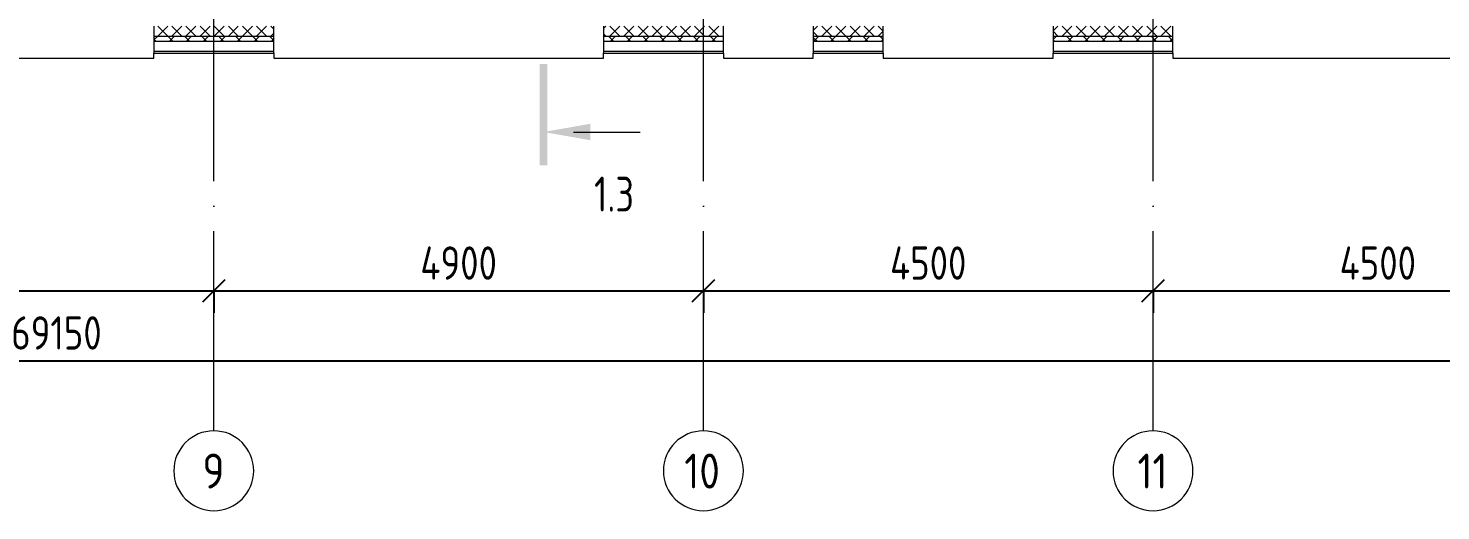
# Model space of a CAD drawing. Header units: millimetres. Extents: x -68946 to 690821, y -552984 to 293768.
# Drawn here: x 33691 to 47829, y -83822 to -78991 of the extents above; entities that cross this region are included whole.
import ezdxf

# ---------------------------------------------------------------- set-up
doc = ezdxf.new("R2010")
doc.units = ezdxf.units.MM
doc.linetypes.add('ADSK_Линия сетки', pattern=[2500, 2000, -250, 0, -250])
doc.linetypes.add('ADSK_Скрыто', pattern=[600, 300, -300])
doc.layers.get('Defpoints').update_dxf_attribs({"color": 250})
for name, color, linetype, lineweight in [('A-____-____-DIMS', 250, 'Continuous', 9), ('A-GLAZ-____-OTLN', 250, 'Continuous', 5), ('A-WALL-____-MCUT', 250, 'Continuous', 13), ('A-WALL-____-PATT', 250, 'Continuous', 13), ('A-WALL-FNSH-MCUT', 250, 'Continuous', 13), ('G-____-____-SYMB', 250, 'ADSK_Скрыто', 9), ('S-GRID-____-IDEN', 250, 'Continuous', 9), ('S-GRID-____-OTLN', 250, 'Continuous', 9)]:
    doc.layers.add(name, color=color, linetype=linetype, lineweight=lineweight)
doc.styles.add('GOST Common', font='', dxfattribs={"width": 0.9, "height": 350})
doc.styles.add('GOST Common_2', font='', dxfattribs={"width": 0.8, "height": 350})
doc.styles.get("Standard").update_dxf_attribs({"font": 'ГОСТ тип А.ttf'})
doc.styles.get('GOST Common').set_extended_font_data('GOST Common')
doc.styles.get('GOST Common_2').set_extended_font_data('GOST Common')
doc.dimstyles.new('А3', dxfattribs={"dimtxt": 333, "dimasz": 222, "dimexe": 222, "dimexo": 111, "dimgap": 111, "dimtad": 1, "dimtoh": 1, "dimdec": 0, "dimrnd": 0.0015, "dimzin": 0, "dimdsep": 46, "dimtxsty": 'Standard', "dimblk": 'OBLIQUE', "dimcen": 0, "dimclrd": 7, "dimclre": 7, "dimclrt": 7, "dimadec": 0, "dimazin": 0, "dimtfac": 1, "dimtdec": 0, "dimtofl": 0, "dimtmove": 0, "dimatfit": 3, "dimfxl": 1, "dimtolj": 1, "dimtzin": 0, "dimarcsym": 0})

# ---------------------------------------------------------------- blocks, each defined once
blk = doc.blocks.new('WNW_Отлив1 - Отлив_металлический 2-28596055-АР1_Маркировочный план 2 этажа С1')
at = {"layer": 'A-GLAZ-____-OTLN'}
for p, q in [((450, 320), (-450, 320)), ((-450, 320), (-450, 270)), ((450, 270), (450, 320))]:
    blk.add_line(p, q, dxfattribs=at)
blk = doc.blocks.new('WNW_Отлив1 - Отлив_металлический 2-28595994-АР1_Маркировочный план 2 этажа С1')
at = {"layer": 'A-GLAZ-____-OTLN'}
for p, q in [((850, 320), (-850, 320)), ((-850, 320), (-850, 270)), ((850, 270), (850, 320))]:
    blk.add_line(p, q, dxfattribs=at)
blk = doc.blocks.new('WNW_Отлив1 - Отлив_металлический 2-28598290-АР1_Маркировочный план 2 этажа С1')
at = {"layer": 'A-GLAZ-____-OTLN'}
for p, q in [((1650, 320), (-1650, 320)), ((-1650, 320), (-1650, 270)), ((1650, 270), (1650, 320))]:
    blk.add_line(p, q, dxfattribs=at)
blk = doc.blocks.new('Ось сетки - Круг_Ø8 мм-39983606-АР1_Маркировочный план 2 этажа С1')
at = {"layer": 'S-GRID-____-IDEN'}
for start, end in [(360, 180), (180, 360)]:
    blk.add_arc((0, 0), 4, start, end, dxfattribs=at)
blk = doc.blocks.new('_Oblique')
at = {"color": 0, "linetype": 'ByBlock', "lineweight": -2}
blk.add_line((-0.5, -0.5), (0.5, 0.5), dxfattribs=at)
blk = doc.blocks.new('*D2820')
at = {"layer": 'A-____-____-DIMS', "color": 7, "lineweight": -2, "transparency": 16777216}
for p, q in [((30649, -81620), (35549, -81620)), ((30649, -81631), (30649, -81842)), ((35549, -81631), (35549, -81842))]:
    blk.add_line(p, q, dxfattribs=at)
at = {"layer": 'Defpoints', "color": 0, "lineweight": 30, "transparency": 16777216}
for p in [(30649, -81520), (35549, -81520), (35549, -81620)]:
    blk.add_point(p, dxfattribs=at)
at = {"layer": 'A-____-____-DIMS', "color": 7, "lineweight": -2, "transparency": 16777216, "xscale": 222, "yscale": 222, "zscale": 222, "rotation": 180}
blk.add_blockref('_Oblique', (30649, -81620), dxfattribs=at)
at = {"layer": 'A-____-____-DIMS', "color": 7, "lineweight": -2, "transparency": 16777216, "xscale": 222, "yscale": 222, "zscale": 222}
blk.add_blockref('_Oblique', (35549, -81620), dxfattribs=at)
at = {"layer": 'A-____-____-DIMS', "color": 7, "transparency": 16777216, "insert": (33099, -81342), "char_height": 333, "width": 2.57, "attachment_point": 5}
blk.add_mtext('\\A1;4900', dxfattribs=at)
blk = doc.blocks.new('*D2821')
at = {"layer": 'A-____-____-DIMS', "color": 7, "lineweight": -2, "transparency": 16777216}
for p, q in [((35549, -81620), (40449, -81620)), ((35549, -81631), (35549, -81842)), ((40449, -81631), (40449, -81842))]:
    blk.add_line(p, q, dxfattribs=at)
at = {"layer": 'Defpoints', "color": 0, "lineweight": 30, "transparency": 16777216}
for p in [(35549, -81520), (40449, -81520), (40449, -81620)]:
    blk.add_point(p, dxfattribs=at)
at = {"layer": 'A-____-____-DIMS', "color": 7, "lineweight": -2, "transparency": 16777216, "xscale": 222, "yscale": 222, "zscale": 222, "rotation": 180}
blk.add_blockref('_Oblique', (35549, -81620), dxfattribs=at)
at = {"layer": 'A-____-____-DIMS', "color": 7, "lineweight": -2, "transparency": 16777216, "xscale": 222, "yscale": 222, "zscale": 222}
blk.add_blockref('_Oblique', (40449, -81620), dxfattribs=at)
at = {"layer": 'A-____-____-DIMS', "color": 7, "transparency": 16777216, "insert": (37999, -81342), "char_height": 333, "width": 2.57, "attachment_point": 5}
blk.add_mtext('\\A1;4900', dxfattribs=at)
blk = doc.blocks.new('*D2822')
at = {"layer": 'A-____-____-DIMS', "color": 7, "lineweight": -2, "transparency": 16777216}
for p, q in [((40449, -81620), (44949, -81620)), ((40449, -81631), (40449, -81842)), ((44949, -81631), (44949, -81842))]:
    blk.add_line(p, q, dxfattribs=at)
at = {"layer": 'Defpoints', "color": 0, "lineweight": 30, "transparency": 16777216}
for p in [(40449, -81520), (44949, -81520), (44949, -81620)]:
    blk.add_point(p, dxfattribs=at)
at = {"layer": 'A-____-____-DIMS', "color": 7, "lineweight": -2, "transparency": 16777216, "xscale": 222, "yscale": 222, "zscale": 222, "rotation": 180}
blk.add_blockref('_Oblique', (40449, -81620), dxfattribs=at)
at = {"layer": 'A-____-____-DIMS', "color": 7, "lineweight": -2, "transparency": 16777216, "xscale": 222, "yscale": 222, "zscale": 222}
blk.add_blockref('_Oblique', (44949, -81620), dxfattribs=at)
at = {"layer": 'A-____-____-DIMS', "color": 7, "transparency": 16777216, "insert": (42699, -81342), "char_height": 333, "width": 2.57, "attachment_point": 5}
blk.add_mtext('\\A1;4500', dxfattribs=at)
blk = doc.blocks.new('*D2823')
at = {"layer": 'A-____-____-DIMS', "color": 7, "lineweight": -2, "transparency": 16777216}
for p, q in [((44949, -81620), (49449, -81620)), ((44949, -81631), (44949, -81842)), ((49449, -81631), (49449, -81842))]:
    blk.add_line(p, q, dxfattribs=at)
at = {"layer": 'Defpoints', "color": 0, "lineweight": 30, "transparency": 16777216}
for p in [(44949, -81520), (49449, -81520), (49449, -81620)]:
    blk.add_point(p, dxfattribs=at)
at = {"layer": 'A-____-____-DIMS', "color": 7, "lineweight": -2, "transparency": 16777216, "xscale": 222, "yscale": 222, "zscale": 222, "rotation": 180}
blk.add_blockref('_Oblique', (44949, -81620), dxfattribs=at)
at = {"layer": 'A-____-____-DIMS', "color": 7, "lineweight": -2, "transparency": 16777216, "xscale": 222, "yscale": 222, "zscale": 222}
blk.add_blockref('_Oblique', (49449, -81620), dxfattribs=at)
at = {"layer": 'A-____-____-DIMS', "color": 7, "transparency": 16777216, "insert": (47199, -81342), "char_height": 333, "width": 2.57, "attachment_point": 5}
blk.add_mtext('\\A1;4500', dxfattribs=at)
blk = doc.blocks.new('*D2829')
at = {"layer": 'A-____-____-DIMS', "color": 7, "lineweight": -2, "transparency": 16777216}
for p, q in [((-601, -82320), (68549, -82320)), ((-601, -82331), (-601, -82542)), ((68549, -82331), (68549, -82542))]:
    blk.add_line(p, q, dxfattribs=at)
at = {"layer": 'Defpoints', "color": 0, "lineweight": 30, "transparency": 16777216}
for p in [(-601, -82220), (68549, -82220), (68549, -82320)]:
    blk.add_point(p, dxfattribs=at)
at = {"layer": 'A-____-____-DIMS', "color": 7, "lineweight": -2, "transparency": 16777216, "xscale": 222, "yscale": 222, "zscale": 222, "rotation": 180}
blk.add_blockref('_Oblique', (-601, -82320), dxfattribs=at)
at = {"layer": 'A-____-____-DIMS', "color": 7, "lineweight": -2, "transparency": 16777216, "xscale": 222, "yscale": 222, "zscale": 222}
blk.add_blockref('_Oblique', (68549, -82320), dxfattribs=at)
at = {"layer": 'A-____-____-DIMS', "color": 7, "transparency": 16777216, "insert": (33974, -82042), "char_height": 333, "width": 2.92, "attachment_point": 5}
blk.add_mtext('\\A1;69150', dxfattribs=at)
blk = doc.blocks.new('Разрез - Номер вида спереди_3_5 мм-32550530-АР1_Маркировочный план 2 этажа С1')
at = {"layer": 'G-____-____-SYMB', "linetype": 'Continuous'}
for points in [[(9.8, 0.4), (9.8, -0.39), (-0.33, -0.39), (-0.33, 0.4)], [(2.18, -4.67), (3, 0), (3.82, -4.67)]]:
    blk.add_hatch(color=256, dxfattribs=at).paths.add_polyline_path(points)
at = {"layer": 'G-____-____-SYMB', "linetype": 'Continuous', "lineweight": 20}
blk.add_line((3, -3), (3, -9.66), dxfattribs=at)

msp = doc.modelspace()

# ---------------------------------------------------------------- hatches: boundary and pattern name
at = {"layer": 'A-WALL-____-PATT', "lineweight": 15, "true_color": 0x000000}
h = msp.add_hatch(dxfattribs=at)
h.set_pattern_fill('FP_17', color=18, style=0, pattern_type=2)
h.set_pattern_definition([(45, (-601.29, -122294.79), (-70.71068, 70.71068), []), (135, (-601.29, -122294.79), (-70.71068, -70.71068), [])])
h.paths.add_polyline_path([(68402.8242, -79069.7878), (68548.7078, -79069.7878), (68548.7078, -78969.7878), (66448.7078, -78969.7878), (66448.7078, -79069.7878), (67832.2751, -79069.7878)])
h.paths.add_polyline_path([(63148.7078, -79069.7878), (63148.7078, -78969.7878), (61948.7078, -78969.7878), (61948.7078, -79069.7878), (62697.3339, -79069.7878)])
h.paths.add_polyline_path([(64408.981, -79069.7878), (64748.7078, -79069.7878), (64748.7078, -78969.7878), (64048.7078, -78969.7878), (64048.7078, -79069.7878)])
h.paths.add_polyline_path([(57448.7078, -79069.7878), (58648.7078, -79069.7878), (58648.7078, -78969.7878), (57448.7078, -78969.7878)])
h.paths.add_polyline_path([(60248.7078, -79069.7878), (60248.7078, -78969.7878), (59548.7078, -78969.7878), (59548.7078, -79069.7878)])
h.paths.add_polyline_path([(53568.5494, -79069.7878), (54148.7078, -79069.7878), (54148.7078, -78969.7878), (52948.7078, -78969.7878), (52948.7078, -79069.7878), (52998.0004, -79069.7878)])
h.paths.add_polyline_path([(49648.7078, -79069.7878), (49648.7078, -78969.7878), (48448.7078, -78969.7878), (48448.7078, -79069.7878), (49574.7062, -79069.7878)])
h.paths.add_polyline_path([(45148.7078, -79069.7878), (45148.7078, -78969.7878), (43948.7078, -78969.7878), (43948.7078, -79069.7878), (45010.314, -79069.7878)])
h.paths.add_polyline_path([(42248.7078, -79069.7878), (42248.7078, -78969.7878), (41548.7078, -78969.7878), (41548.7078, -79069.7878), (41587.0198, -79069.7878)])
h.paths.add_polyline_path([(39875.3727, -79069.7878), (40648.7078, -79069.7878), (40648.7078, -78969.7878), (39448.7078, -78969.7878), (39448.7078, -79069.7878)])
h.paths.add_polyline_path([(34948.7078, -79069.7878), (36148.7078, -79069.7878), (36148.7078, -78969.7878), (34948.7078, -78969.7878)])
h.paths.add_polyline_path([(31648.7078, -79069.7878), (31648.7078, -78969.7878), (30448.7078, -78969.7878), (30448.7078, -79069.7878), (31317.1372, -79069.7878)])
h.paths.add_polyline_path([(26752.745, -79069.7878), (27148.7078, -79069.7878), (27148.7078, -78969.7878), (25948.7078, -78969.7878), (25948.7078, -79069.7878), (26182.196, -79069.7878)])
h.paths.add_polyline_path([(24248.7078, -79069.7878), (24248.7078, -78969.7878), (23548.7078, -78969.7878), (23548.7078, -79069.7878)])
h.paths.add_polyline_path([(21617.8037, -79069.7878), (22648.7078, -79069.7878), (22648.7078, -78969.7878), (21448.7078, -78969.7878), (21448.7078, -79069.7878)])
h.paths.add_polyline_path([(16948.7078, -79069.7878), (18148.7078, -79069.7878), (18148.7078, -78969.7878), (16948.7078, -78969.7878)])
h.paths.add_polyline_path([(13648.7078, -79069.7878), (13648.7078, -78969.7878), (12448.7078, -78969.7878), (12448.7078, -79069.7878), (13630.1173, -79069.7878)])
h.paths.add_polyline_path([(7948.7078, -79069.7878), (9148.7078, -79069.7878), (9148.7078, -78969.7878), (7948.7078, -78969.7878)])
h.paths.add_polyline_path([(6212.9799, -79069.7878), (6248.7078, -79069.7878), (6248.7078, -78969.7878), (5548.7078, -78969.7878), (5548.7078, -79069.7878)])
h.paths.add_polyline_path([(4501.3328, -79069.7878), (4648.7078, -79069.7878), (4648.7078, -78969.7878), (3448.7078, -78969.7878), (3448.7078, -79069.7878), (3930.7838, -79069.7878)])
h.paths.add_polyline_path([(148.7078, -79069.7878), (148.7078, -78969.7878), (-901.3141, -78969.7878), (-901.3141, -79069.7878), (-63.0594, -79069.7878)])
h = msp.add_hatch(dxfattribs=at)
h.set_pattern_fill('FP_16', color=18, style=0, pattern_type=2)
h.set_pattern_definition([(135, (-601.29, -122294.79), (-84.85281, -84.85281), []), (225, (-601.29, -122294.79), (84.85281, -84.85281), [])])
h.paths.add_polyline_path([(64748.7078, -79119.7878), (64748.7078, -79069.7878), (64048.7078, -79069.7878), (64048.7078, -79119.7878), (64408.981, -79119.7878)])
h.paths.add_polyline_path([(66448.7078, -79119.7878), (68548.7078, -79119.7878), (68548.7078, -79069.7878), (66448.7078, -79069.7878)])
h.paths.add_polyline_path([(63148.7078, -79119.7878), (63148.7078, -79069.7878), (61948.7078, -79069.7878), (61948.7078, -79119.7878), (62697.3339, -79119.7878)])
h.paths.add_polyline_path([(59548.7078, -79119.7878), (60248.7078, -79119.7878), (60248.7078, -79069.7878), (59548.7078, -79069.7878)])
h.paths.add_polyline_path([(58648.7078, -79119.7878), (58648.7078, -79069.7878), (57448.7078, -79069.7878), (57448.7078, -79119.7878), (58132.9416, -79119.7878)])
h.paths.add_polyline_path([(52948.7078, -79119.7878), (54148.7078, -79119.7878), (54148.7078, -79069.7878), (52948.7078, -79069.7878)])
h.paths.add_polyline_path([(49574.7062, -79119.7878), (49648.7078, -79119.7878), (49648.7078, -79069.7878), (48448.7078, -79069.7878), (48448.7078, -79119.7878), (49004.1572, -79119.7878)])
h.paths.add_polyline_path([(43948.7078, -79119.7878), (45148.7078, -79119.7878), (45148.7078, -79069.7878), (43948.7078, -79069.7878)])
h.paths.add_polyline_path([(42248.7078, -79119.7878), (42248.7078, -79069.7878), (41548.7078, -79069.7878), (41548.7078, -79119.7878), (41587.0198, -79119.7878)])
h.paths.add_polyline_path([(40445.9217, -79119.7878), (40648.7078, -79119.7878), (40648.7078, -79069.7878), (39448.7078, -79069.7878), (39448.7078, -79119.7878), (39875.3727, -79119.7878)])
h.paths.add_polyline_path([(36148.7078, -79119.7878), (36148.7078, -79069.7878), (34948.7078, -79069.7878), (34948.7078, -79119.7878), (35881.5295, -79119.7878)])
h.paths.add_polyline_path([(31648.7078, -79119.7878), (31648.7078, -79069.7878), (30448.7078, -79069.7878), (30448.7078, -79119.7878), (31317.1372, -79119.7878)])
h.paths.add_polyline_path([(27148.7078, -79119.7878), (27148.7078, -79069.7878), (25948.7078, -79069.7878), (25948.7078, -79119.7878), (26752.745, -79119.7878)])
h.paths.add_polyline_path([(24248.7078, -79119.7878), (24248.7078, -79069.7878), (23548.7078, -79069.7878), (23548.7078, -79119.7878)])
h.paths.add_polyline_path([(22188.3528, -79119.7878), (22648.7078, -79119.7878), (22648.7078, -79069.7878), (21448.7078, -79069.7878), (21448.7078, -79119.7878), (21617.8037, -79119.7878)])
h.paths.add_polyline_path([(18148.7078, -79119.7878), (18148.7078, -79069.7878), (16948.7078, -79069.7878), (16948.7078, -79119.7878), (17623.9605, -79119.7878)])
h.paths.add_polyline_path([(13648.7078, -79119.7878), (13648.7078, -79069.7878), (12448.7078, -79069.7878), (12448.7078, -79119.7878), (13630.1173, -79119.7878)])
h.paths.add_polyline_path([(9148.7078, -79119.7878), (9148.7078, -79069.7878), (7948.7078, -79069.7878), (7948.7078, -79119.7878), (9065.7251, -79119.7878)])
h.paths.add_polyline_path([(5548.7078, -79119.7878), (6248.7078, -79119.7878), (6248.7078, -79069.7878), (5548.7078, -79069.7878)])
h.paths.add_polyline_path([(3930.7838, -79119.7878), (4648.7078, -79119.7878), (4648.7078, -79069.7878), (3448.7078, -79069.7878), (3448.7078, -79119.7878)])
h.paths.add_polyline_path([(-951.3141, -79119.7878), (148.7078, -79119.7878), (148.7078, -79069.7878), (-951.3141, -79069.7878)])

# ---------------------------------------------------------------- linework, layer by layer
at = {"layer": 'A-WALL-____-MCUT', "color": 18, "lineweight": 15, "true_color": 0x000000}
for p, q in [((34948.7078, -78969.7878), (34948.7078, -79119.7878)), ((36148.7078, -79119.7878), (36148.7078, -78969.7878)), ((39448.7078, -78969.7878), (39448.7078, -79119.7878)), ((40648.7078, -79119.7878), (40648.7078, -78969.7878)), ((41548.7078, -78969.7878), (41548.7078, -79119.7878)), ((42248.7078, -79119.7878), (42248.7078, -78969.7878)), ((43948.7078, -78969.7878), (43948.7078, -79119.7878)), ((45148.7078, -79119.7878), (45148.7078, -78969.7878)), ((34948.7078, -79069.7878), (36148.7078, -79069.7878)), ((34948.7078, -79119.7878), (36148.7078, -79119.7878)), ((39448.7078, -79069.7878), (40648.7078, -79069.7878)), ((39448.7078, -79119.7878), (40648.7078, -79119.7878)), ((41548.7078, -79069.7878), (42248.7078, -79069.7878)), ((41548.7078, -79119.7878), (42248.7078, -79119.7878)), ((43948.7078, -79069.7878), (45148.7078, -79069.7878)), ((43948.7078, -79119.7878), (45148.7078, -79119.7878)), ((34948.7078, -79219.7878), (36148.7078, -79219.7878)), ((39448.7078, -79219.7878), (40648.7078, -79219.7878)), ((41548.7078, -79219.7878), (42248.7078, -79219.7878)), ((43948.7078, -79219.7878), (45148.7078, -79219.7878))]:
    msp.add_line(p, q, dxfattribs=at)
at = {"layer": 'A-WALL-FNSH-MCUT', "lineweight": 15}
for p, q in [((34948.7078, -79119.7878), (34948.7078, -79239.7878)), ((36148.7078, -79239.7878), (36148.7078, -79119.7878)), ((39448.7078, -79119.7878), (39448.7078, -79239.7878)), ((40648.7078, -79239.7878), (40648.7078, -79119.7878)), ((41548.7078, -79119.7878), (41548.7078, -79239.7878)), ((42248.7078, -79239.7878), (42248.7078, -79119.7878)), ((43948.7078, -79119.7878), (43948.7078, -79239.7878)), ((45148.7078, -79239.7878), (45148.7078, -79119.7878)), ((34948.7078, -79239.7878), (36148.7078, -79239.7878)), ((39448.7078, -79239.7878), (40648.7078, -79239.7878)), ((41548.7078, -79239.7878), (42248.7078, -79239.7878)), ((43948.7078, -79239.7878), (45148.7078, -79239.7878))]:
    msp.add_line(p, q, dxfattribs=at)
at = {"layer": 'S-GRID-____-OTLN', "color": 18, "linetype": 'ADSK_Линия сетки', "true_color": 0x000000}
for p, q in [((35548.7078, -83022.3092), (35548.7078, -61092.7832)), ((40448.7078, -83022.3092), (40448.7078, -61092.7832)), ((44948.7078, -83022.3092), (44948.7078, -61092.7832))]:
    msp.add_line(p, q, dxfattribs=at)

# ---------------------------------------------------------------- block references
at = {"layer": 'A-GLAZ-____-OTLN', "color": 18, "true_color": 0x000000, "rotation": 180}
for name, p in [('WNW_Отлив1 - Отлив_металлический 2-28598290-АР1_Маркировочный план 2 этажа С1', (33298.7078, -78969.7878)), ('WNW_Отлив1 - Отлив_металлический 2-28598290-АР1_Маркировочный план 2 этажа С1', (37798.7078, -78969.7878)), ('WNW_Отлив1 - Отлив_металлический 2-28596055-АР1_Маркировочный план 2 этажа С1', (41098.7078, -78969.7878)), ('WNW_Отлив1 - Отлив_металлический 2-28595994-АР1_Маркировочный план 2 этажа С1', (43098.7078, -78969.7878)), ('WNW_Отлив1 - Отлив_металлический 2-28598290-АР1_Маркировочный план 2 этажа С1', (46798.7078, -78969.7878))]:
    msp.add_blockref(name, p, dxfattribs=at)
at = {"layer": 'G-____-____-SYMB', "linetype": 'Continuous', "lineweight": 40, "xscale": 99.99999999999993, "yscale": 99.99999999999993, "zscale": 99.99999999999993, "rotation": 90}
msp.add_blockref('Разрез - Номер вида спереди_3_5 мм-32550530-АР1_Маркировочный план 2 этажа С1', (38848.6859, -80330.0078), dxfattribs=at)
at = {"layer": 'S-GRID-____-IDEN', "color": 18, "true_color": 0x000000, "xscale": 99.99999999999993, "yscale": 99.99999999999993, "zscale": 99.99999999999993}
for p in [(35548.7078, -83422.3092), (40448.7078, -83422.3092), (44948.7078, -83422.3092)]:
    msp.add_blockref('Ось сетки - Круг_Ø8 мм-39983606-АР1_Маркировочный план 2 этажа С1', p, dxfattribs=at)

# ---------------------------------------------------------------- texts
at = {"layer": 'G-____-____-SYMB', "linetype": 'Continuous', "insert": (39354.4855, -80476.738), "char_height": 350, "width": 506.6665, "attachment_point": 1, "style": 'GOST Common_2'}
msp.add_mtext('1.3', dxfattribs=at)
at = {"layer": 'S-GRID-____-IDEN', "color": 18, "true_color": 0x000000, "char_height": 350, "attachment_point": 1, "style": 'GOST Common'}
for s, insert, width in [('\\fGOST Common|b0|i0|c204|p34|;\\W.9;9', (35434.9272, -83249.7759), 274.177125), ('10', (40257.5272, -83249.7759), 461.772), ('11', (44793.0772, -83249.7759), 375.18975)]:
    msp.add_mtext(s, dxfattribs=dict(at, insert=insert, width=width))

# ---------------------------------------------------------------- dimensions: what is measured, and where the dimension line sits
at = {"layer": 'A-____-____-DIMS', "color": 18, "true_color": 0x000000}
for base, p1, p2, picture, middle in [((35548.7078, -81619.9298), (30648.7078, -81519.9449), (35548.7078, -81519.9449), '*D2820', (33098.7078, -81342.4298)), ((40448.7078, -81619.9298), (35548.7078, -81519.9449), (40448.7078, -81519.9449), '*D2821', (37998.7078, -81342.4298)), ((44948.7078, -81619.9298), (40448.7078, -81519.9449), (44948.7078, -81519.9449), '*D2822', (42698.7078, -81342.4298)), ((49448.7078, -81619.9298), (44948.7078, -81519.9449), (49448.7078, -81519.9449), '*D2823', (47198.7078, -81342.4298)), ((68548.7078, -82319.9298), (-601.2922, -82219.9449), (68548.7078, -82219.9449), '*D2829', (33973.7078, -82042.4298))]:
    dim = msp.add_linear_dim(base=base, p1=p1, p2=p2, dimstyle='А3', dxfattribs=at)
    dim.commit()
    dim.dimension.update_dxf_attribs({"geometry": picture, "text_midpoint": middle})

doc.saveas('drawing.dxf')
